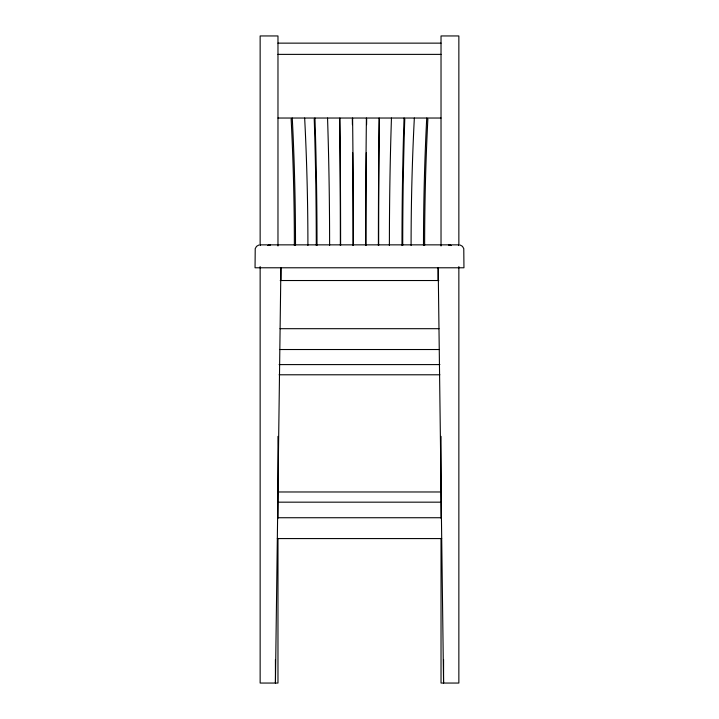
<?xml version="1.0" encoding="UTF-8"?>
<svg xmlns="http://www.w3.org/2000/svg" width="719" height="719" viewBox="0 0 719 719"><rect width="100%" height="100%" fill="white"/><g stroke="black" fill="none" stroke-linecap="round" stroke-linejoin="round"><path stroke-width="1.08" d="M258.822 245.026L256.539 246.347L255.218 248.63L255.047 267.783L463.953 267.783L463.782 248.63L462.461 246.347L460.178 245.026M277.974 43.14L441.026 43.14M277.974 54.374L441.026 54.374M277.974 118.033L441.026 118.033M260.143 244.855L458.857 244.855M280.212 280.527L438.788 280.527M280.015 328.691L438.985 328.691M279.745 349.524L439.255 349.524M279.089 364.596L439.911 364.596M279.089 374.788L439.911 374.788M277.974 491.976L441.026 491.976M277.974 502.168L441.026 502.168M277.57 517.734L441.43 517.734M277.3 538.576L441.7 538.576M458.857 245.565L458.857 35.95L441.026 35.95L441.026 245.961M458.857 266.578L458.857 683.05L441.026 683.05L441.026 538.405M443.569 659.467L443.569 683.05L438.195 267.783L438.096 280.527M441.026 436.379L441.026 518.228M280.904 280.527L280.904 267.783L275.431 683.05L275.431 659.467M277.974 245.961L277.974 35.95L260.143 35.95L260.143 245.565M277.974 436.379L277.974 518.228M277.974 538.405L277.974 683.05L260.143 683.05L260.143 266.578M316.279 245.476A584.736 85.669 -90 0 0 314.23 119.075L314.949 118.033A589.499 86.361 90 0 1 317.007 245.467M327.549 118.033A589.499 86.361 -90 0 1 329.608 245.467M294.368 245.476A584.736 134.723 -90 0 0 291.141 119.075L292.265 118.033A589.499 135.828 90 0 1 295.509 245.467M304.658 118.033A589.499 135.828 -90 0 1 307.912 245.467M352.409 124.666A584.736 30.198 -90 0 0 352.346 119.075L352.598 118.033A589.499 30.441 90 0 1 353.326 245.467M352.678 152.68A584.736 30.198 -90 0 1 353.065 245.476M340.348 245.476A584.736 30.198 -90 0 0 339.629 119.075L339.88 118.033A589.499 30.441 -90 0 1 340.608 245.467M365.935 245.476A584.736 30.198 90 0 1 366.322 152.68M366.591 124.666A584.736 30.198 90 0 1 366.654 119.075L366.402 118.033A589.499 30.441 -90 0 0 365.674 245.467M378.652 245.476A584.736 30.198 90 0 1 379.371 119.075L379.12 118.033A589.499 30.441 90 0 0 378.392 245.467M402.721 245.476A584.736 85.669 -90 0 1 404.77 119.075L404.051 118.033A589.499 86.361 -90 0 0 401.993 245.467M389.392 245.467A589.499 86.361 -90 0 1 391.451 118.033M424.632 245.476A584.736 134.723 90 0 1 427.859 119.075L426.735 118.033A589.499 135.828 -90 0 0 423.491 245.467M411.088 245.467A589.499 135.828 90 0 1 414.342 118.033M269.113 245.026L267.881 245.538L270.434 244.855L269.113 245.026M449.914 245.026L448.566 244.855L451.164 245.538L449.887 245.026"/></g></svg>
